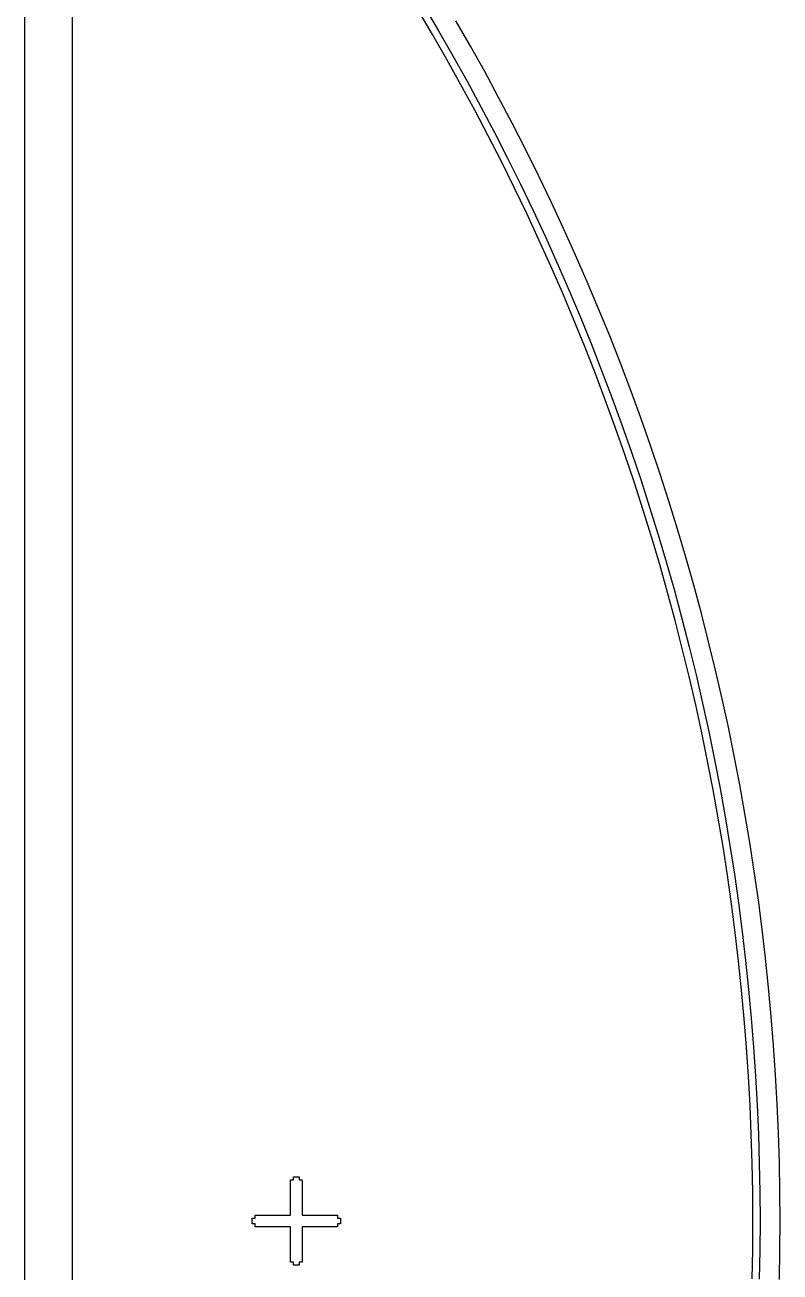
# Model space of a CAD drawing. Extents: x -16 to 83, y -18 to 83.
# Drawn here: x 66.75 to 82.75, y 31.17 to 57.59 of the extents above; entities that cross this region are included whole.
import ezdxf

# ---------------------------------------------------------------- set-up
doc = ezdxf.new("R2010")
doc.units = 0

msp = doc.modelspace()

# ---------------------------------------------------------------- linework, layer by layer
for p, q in [((67.75, 67.25), (67.75, -2.75)), ((66.75, -2.25), (66.75, 66.75)), ((75.3838, 57.3891), (75.0721, 57.9166)), ((75.2008, 57.9937), (75.5134, 57.4647)), ((76.1894, 57.1414), (75.8806, 57.6787)), ((75.6891, 56.8579), (75.3838, 57.3891)), ((75.5134, 57.4647), (75.8196, 56.9319)), ((76.4915, 56.6003), (76.1894, 57.1414)), ((75.9878, 56.323), (75.6891, 56.8579)), ((75.8196, 56.9319), (76.1192, 56.3953)), ((76.787, 56.0555), (76.4915, 56.6003)), ((76.2799, 55.7845), (75.9878, 56.323)), ((76.1192, 56.3953), (76.4122, 55.8552)), ((77.0758, 55.5072), (76.787, 56.0555)), ((76.5654, 55.2424), (76.2799, 55.7845)), ((76.4122, 55.8552), (76.6985, 55.3115)), ((77.3578, 54.9554), (77.0758, 55.5072)), ((76.8442, 54.6968), (76.5654, 55.2424)), ((76.6985, 55.3115), (76.9782, 54.7643)), ((77.6331, 54.4001), (77.3578, 54.9554)), ((77.1163, 54.1479), (76.8442, 54.6968)), ((76.9782, 54.7643), (77.2511, 54.2137)), ((77.2511, 54.2137), (77.5173, 53.6598)), ((77.9015, 53.8415), (77.6331, 54.4001)), ((77.3817, 53.5957), (77.1163, 54.1479)), ((77.5173, 53.6598), (77.7766, 53.1027)), ((78.163, 53.2797), (77.9015, 53.8415)), ((77.6402, 53.0402), (77.3817, 53.5957)), ((78.4176, 52.7147), (78.163, 53.2797)), ((77.8919, 52.4817), (77.6402, 53.0402)), ((77.7766, 53.1027), (78.0291, 52.5424)), ((78.6652, 52.1466), (78.4176, 52.7147)), ((78.1367, 51.92), (77.8919, 52.4817)), ((78.0291, 52.5424), (78.2746, 51.9791)), ((78.9059, 51.5755), (78.6652, 52.1466)), ((78.3747, 51.3555), (78.1367, 51.92)), ((78.2746, 51.9791), (78.5133, 51.4129)), ((79.1396, 51.0015), (78.9059, 51.5755)), ((78.6057, 50.788), (78.3747, 51.3555)), ((78.5133, 51.4129), (78.7449, 50.8437)), ((79.3661, 50.4247), (79.1396, 51.0015)), ((78.8297, 50.2178), (78.6057, 50.788)), ((78.7449, 50.8437), (78.9696, 50.2717)), ((79.0466, 49.6448), (78.8297, 50.2178)), ((78.9696, 50.2717), (79.1872, 49.6971)), ((79.5856, 49.8451), (79.3661, 50.4247)), ((79.1872, 49.6971), (79.3978, 49.1198)), ((79.798, 49.2629), (79.5856, 49.8451)), ((79.2566, 49.0692), (79.0466, 49.6448)), ((80.0032, 48.6782), (79.798, 49.2629)), ((79.4594, 48.4911), (79.2566, 49.0692)), ((79.3978, 49.1198), (79.6013, 48.5399)), ((80.2012, 48.0909), (80.0032, 48.6782)), ((79.6552, 47.9106), (79.4594, 48.4911)), ((79.6013, 48.5399), (79.7976, 47.9576)), ((80.392, 47.5013), (80.2012, 48.0909)), ((79.8438, 47.3276), (79.6552, 47.9106)), ((79.7976, 47.9576), (79.9868, 47.3729)), ((80.0252, 46.7425), (79.8438, 47.3276)), ((79.9868, 47.3729), (80.1688, 46.786)), ((80.5755, 46.9094), (80.392, 47.5013)), ((80.1688, 46.786), (80.3436, 46.1969)), ((80.7517, 46.3152), (80.5755, 46.9094)), ((80.1995, 46.1551), (80.0252, 46.7425)), ((80.9207, 45.719), (80.7517, 46.3152)), ((80.3665, 45.5656), (80.1995, 46.1551)), ((80.3436, 46.1969), (80.5111, 45.6056)), ((81.0823, 45.1207), (80.9207, 45.719)), ((80.5263, 44.9742), (80.3665, 45.5656)), ((80.5111, 45.6056), (80.6713, 45.0124)), ((80.6788, 44.3808), (80.5263, 44.9742)), ((80.6713, 45.0124), (80.8243, 44.4172)), ((81.2366, 44.5205), (81.0823, 45.1207)), ((80.8243, 44.4172), (80.97, 43.8202)), ((81.3835, 43.9184), (81.2366, 44.5205)), ((80.824, 43.7856), (80.6788, 44.3808)), ((81.5229, 43.3146), (81.3835, 43.9184)), ((80.9619, 43.1886), (80.824, 43.7856)), ((80.97, 43.8202), (81.1083, 43.2215)), ((81.0925, 42.59), (80.9619, 43.1886)), ((81.1083, 43.2215), (81.2392, 42.6211)), ((81.655, 42.7091), (81.5229, 43.3146)), ((81.2157, 41.9899), (81.0925, 42.59)), ((81.2392, 42.6211), (81.3628, 42.0191)), ((81.7796, 42.1021), (81.655, 42.7091)), ((81.3628, 42.0191), (81.479, 41.4157)), ((81.8968, 41.4935), (81.7796, 42.1021)), ((81.3315, 41.3883), (81.2157, 41.9899)), ((82.0065, 40.8836), (81.8968, 41.4935)), ((81.44, 40.7853), (81.3315, 41.3883)), ((81.479, 41.4157), (81.5878, 40.8109)), ((81.541, 40.181), (81.44, 40.7853)), ((81.5878, 40.8109), (81.6891, 40.2048)), ((82.1087, 40.2723), (82.0065, 40.8836)), ((81.6346, 39.5755), (81.541, 40.181)), ((81.6891, 40.2048), (81.783, 39.5975)), ((82.2034, 39.6599), (82.1087, 40.2723)), ((82.2906, 39.0463), (82.2034, 39.6599)), ((81.7208, 38.9689), (81.6346, 39.5755)), ((81.783, 39.5975), (81.8694, 38.9891)), ((81.7995, 38.3613), (81.7208, 38.9689)), ((81.8694, 38.9891), (81.9484, 38.3797)), ((82.3702, 38.4317), (82.2906, 39.0463)), ((81.8708, 37.7528), (81.7995, 38.3613)), ((81.9484, 38.3797), (82.0199, 37.7694)), ((82.4423, 37.8162), (82.3702, 38.4317)), ((82.5068, 37.1999), (82.4423, 37.8162)), ((81.9346, 37.1435), (81.8708, 37.7528)), ((82.0199, 37.7694), (82.0839, 37.1582)), ((81.9909, 36.5334), (81.9346, 37.1435)), ((82.0839, 37.1582), (82.1404, 36.5463)), ((82.5638, 36.5828), (82.5068, 37.1999)), ((82.0397, 35.9227), (81.9909, 36.5334)), ((82.1404, 36.5463), (82.1893, 35.9337)), ((82.6132, 35.965), (82.5638, 36.5828)), ((82.1893, 35.9337), (82.2308, 35.3206)), ((82.655, 35.3467), (82.6132, 35.965)), ((82.081, 35.3114), (82.0397, 35.9227)), ((82.1149, 34.6997), (82.081, 35.3114)), ((82.2308, 35.3206), (82.2647, 34.7071)), ((82.6892, 34.7279), (82.655, 35.3467)), ((82.1412, 34.0876), (82.1149, 34.6997)), ((82.2647, 34.7071), (82.2911, 34.0931)), ((82.7158, 34.1088), (82.6892, 34.7279)), ((82.16, 33.4752), (82.1412, 34.0876)), ((82.2911, 34.0931), (82.3099, 33.4789)), ((82.7348, 33.4893), (82.7158, 34.1088)), ((82.1712, 32.8627), (82.16, 33.4752)), ((82.3099, 33.4789), (82.3212, 32.8645)), ((82.7462, 32.8697), (82.7348, 33.4893)), ((72.375, 32.375), (72.375, 33.125)), ((72.375, 33.125), (72.4375, 33.125)), ((72.4375, 33.125), (72.4375, 33.1875)), ((72.4375, 33.1875), (72.5625, 33.1875)), ((72.5625, 33.1875), (72.5625, 33.125)), ((72.5625, 33.125), (72.625, 33.125)), ((72.625, 33.125), (72.625, 32.375)), ((82.175, 32.25), (82.1712, 32.8627)), ((82.3212, 32.8645), (82.325, 32.25)), ((82.75, 32.25), (82.7462, 32.8697)), ((71.5625, 32.1875), (71.5625, 32.3125)), ((71.5625, 32.3125), (71.625, 32.3125)), ((71.625, 32.3125), (71.625, 32.375)), ((71.625, 32.375), (72.375, 32.375)), ((72.625, 32.375), (73.375, 32.375)), ((73.375, 32.375), (73.375, 32.3125)), ((73.375, 32.3125), (73.4375, 32.3125)), ((73.4375, 32.3125), (73.4375, 32.1875)), ((82.1712, 31.6373), (82.175, 32.25)), ((82.325, 32.25), (82.3212, 31.6355)), ((82.7462, 31.6303), (82.75, 32.25)), ((71.625, 32.1875), (71.5625, 32.1875)), ((71.625, 32.125), (71.625, 32.1875)), ((72.375, 32.125), (71.625, 32.125)), ((72.375, 31.375), (72.375, 32.125)), ((73.375, 32.125), (72.625, 32.125)), ((72.625, 32.125), (72.625, 31.375)), ((73.4375, 32.1875), (73.375, 32.1875)), ((73.375, 32.1875), (73.375, 32.125)), ((82.16, 31.0248), (82.1712, 31.6373)), ((82.3212, 31.6355), (82.3099, 31.0211)), ((82.7348, 31.0107), (82.7462, 31.6303)), ((72.4375, 31.375), (72.375, 31.375)), ((72.4375, 31.3125), (72.4375, 31.375)), ((72.5625, 31.3125), (72.4375, 31.3125)), ((72.625, 31.375), (72.5625, 31.375)), ((72.5625, 31.375), (72.5625, 31.3125))]:
    msp.add_line(p, q)

doc.saveas('drawing.dxf')
